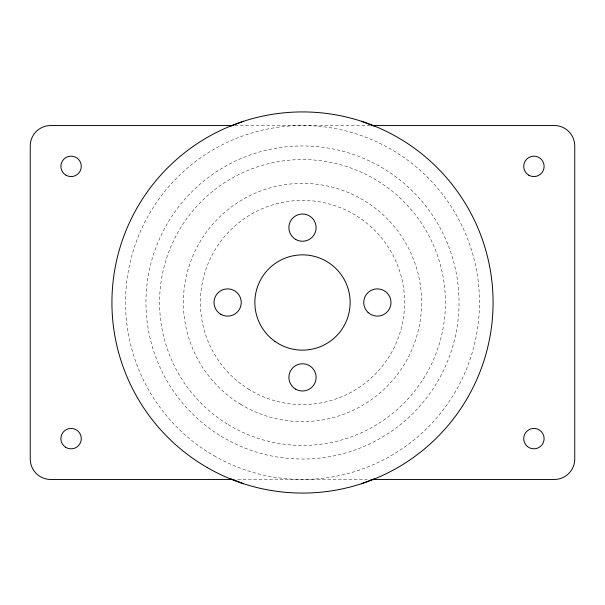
<?xml version="1.0" encoding="UTF-8"?>
<svg xmlns="http://www.w3.org/2000/svg" width="605" height="605" viewBox="0 0 605 605"><rect width="100%" height="100%" fill="white"/><g stroke="black" fill="none" stroke-linecap="round" stroke-linejoin="round"><path stroke-width="0.45" stroke-dasharray="3.02 2.27" d="M234.937 125.537L370.063 125.537M237.773 479.462L367.227 479.462M214.019 455.754A176.963 176.963 0 0 0 479.462 302.5A176.963 176.963 0 0 0 214.019 149.246A176.963 176.963 0 0 0 214.019 455.754M248.103 388.894A102.094 102.094 0 0 0 404.518 306.41A102.094 102.094 0 0 0 254.879 212.196A102.094 102.094 0 0 0 248.103 388.894M240.54 404.231A119.109 119.109 0 0 0 421.579 305.291A119.109 119.109 0 0 0 245.38 197.979A119.109 119.109 0 0 0 240.54 404.231M221.075 436.197A156.544 156.544 0 0 0 458.998 306.168A156.544 156.544 0 0 0 227.427 165.135A156.544 156.544 0 0 0 221.075 436.197M228.153 424.574A142.931 142.931 0 0 0 445.393 305.85A142.931 142.931 0 0 0 233.953 177.076A142.931 142.931 0 0 0 228.153 424.574"/><path stroke-width="0.91" d="M230.785 126.173L243.611 121.25M361.389 483.75L374.215 478.827M233.046 125.537L50.669 125.537A20.419 20.419 0 0 0 30.25 145.956L30.25 459.044A20.419 20.419 0 0 0 50.669 479.462L233.991 479.462M371.954 125.537L554.331 125.537A20.419 20.419 0 0 1 574.75 145.956L574.75 459.044A20.419 20.419 0 0 1 554.331 479.462L371.009 479.462M361.389 121.25L374.215 126.173M230.785 478.827L243.611 483.75M207.213 467.544A190.575 190.575 0 0 0 493.075 302.5A190.575 190.575 0 0 0 207.213 137.456A190.575 190.575 0 0 0 207.213 467.544M274.927 341.356A47.644 47.644 0 0 0 349.932 306.947A47.644 47.644 0 0 0 282.633 259.197A47.644 47.644 0 0 0 274.927 341.356M368.127 312.49A13.612 13.612 0 0 0 390.641 305.51A13.612 13.612 0 0 0 373.338 289.5A13.612 13.612 0 0 0 368.127 312.49M295.694 239.421A13.612 13.612 0 0 0 316.113 227.631A13.612 13.612 0 0 0 295.694 215.841A13.612 13.612 0 0 0 295.694 239.421M220.825 314.29A13.612 13.612 0 0 0 241.244 302.5A13.612 13.612 0 0 0 220.825 290.71A13.612 13.612 0 0 0 220.825 314.29M295.694 389.159A13.612 13.612 0 0 0 316.113 377.369A13.612 13.612 0 0 0 295.694 365.579A13.612 13.612 0 0 0 295.694 389.159M528.808 175.216A10.209 10.209 0 0 0 544.122 166.375A10.209 10.209 0 0 0 528.808 157.534A10.209 10.209 0 0 0 528.808 175.216M527.522 446.588A10.209 10.209 0 0 0 544.001 440.183A10.209 10.209 0 0 0 530.214 429.111A10.209 10.209 0 0 0 527.522 446.588M65.552 447.208A10.209 10.209 0 0 0 81.282 439.124A10.209 10.209 0 0 0 66.421 429.542A10.209 10.209 0 0 0 65.552 447.208M65.983 175.216A10.209 10.209 0 0 0 81.297 166.375A10.209 10.209 0 0 0 65.983 157.534A10.209 10.209 0 0 0 65.983 175.216"/></g></svg>
